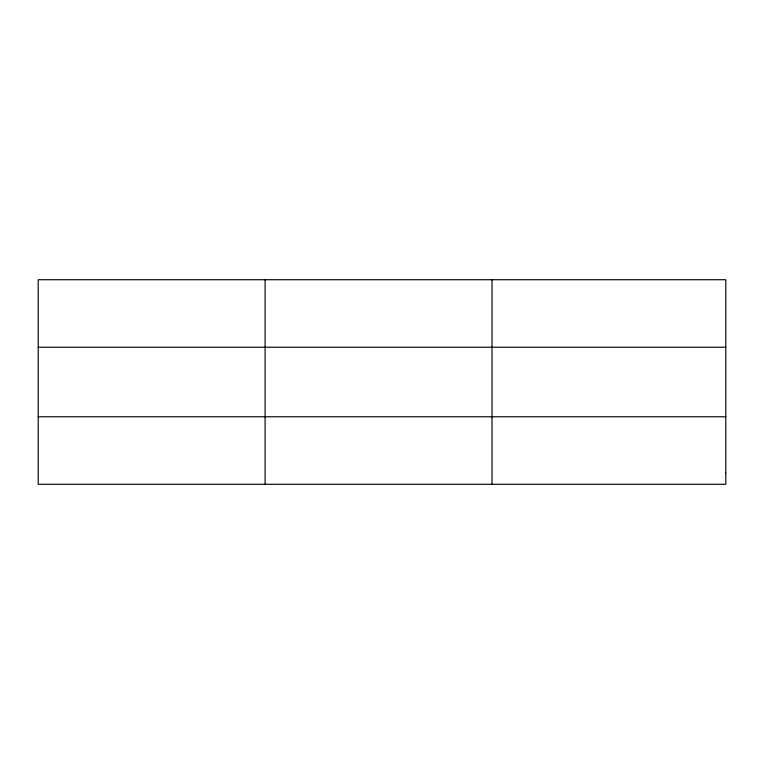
<?xml version="1.0" encoding="UTF-8"?>
<svg xmlns="http://www.w3.org/2000/svg" width="764" height="764" viewBox="0 0 764 764"><rect width="100%" height="100%" fill="white"/><g stroke="black" fill="none" stroke-linecap="round" stroke-linejoin="round"><path stroke-width="1.15" d="M265.108 484.281L265.108 279.719M492.016 484.281L492.016 279.719M38.2 347.228L725.8 347.228M38.2 416.772L725.8 416.772M725.8 473.031L725.8 484.281L38.2 484.281L38.2 279.719L725.8 279.719L725.8 473.031"/></g></svg>
